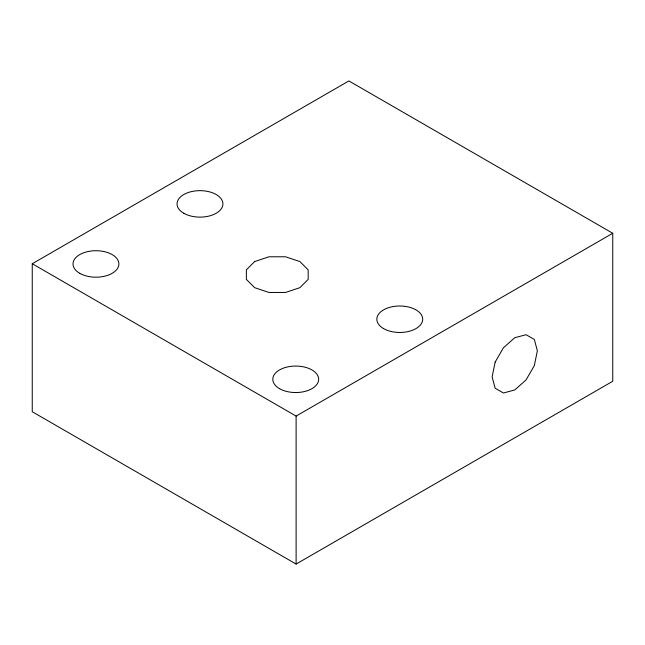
<?xml version="1.0" encoding="UTF-8"?>
<svg xmlns="http://www.w3.org/2000/svg" width="645" height="645" viewBox="0 0 645 645"><rect width="100%" height="100%" fill="white"/><g stroke="black" fill="none" stroke-linecap="round" stroke-linejoin="round"><path stroke-width="0.97" d="M32.25 263.74L348.889 80.931L612.75 233.272L612.75 381.26L296.111 564.069L32.25 411.728L32.25 263.74L296.111 416.081L612.75 233.272M296.111 416.081L296.111 564.069M495.158 362.103L492.127 376.906L495.158 388.217L503.439 392.999L514.742 389.967L526.054 379.937L534.334 365.602L537.358 350.791L534.334 339.48L526.054 334.707L514.742 337.73L503.439 347.76L495.158 362.103M254.646 261.564L246.374 269.844L246.374 279.398L254.646 287.678L268.989 292.459L285.542 292.459L299.885 287.678L308.165 279.398L308.165 269.844L299.885 261.564L285.542 256.783L268.989 256.783L254.646 261.564M279.527 388.661A22.922 13.231 0 0 0 317.88 382.727A22.922 13.231 0 0 0 289.807 366.513A22.922 13.231 0 0 0 279.527 388.661M79.746 273.319A22.922 13.231 0 0 0 118.099 267.385A22.922 13.231 0 0 0 90.018 251.171A22.922 13.231 0 0 0 79.746 273.319M183.785 213.253A22.922 13.231 0 0 0 222.13 207.319A22.922 13.231 0 0 0 194.056 191.105A22.922 13.231 0 0 0 183.785 213.253M383.565 328.595A22.922 13.231 0 0 0 421.919 322.661A22.922 13.231 0 0 0 393.845 306.448A22.922 13.231 0 0 0 383.565 328.595"/></g></svg>
